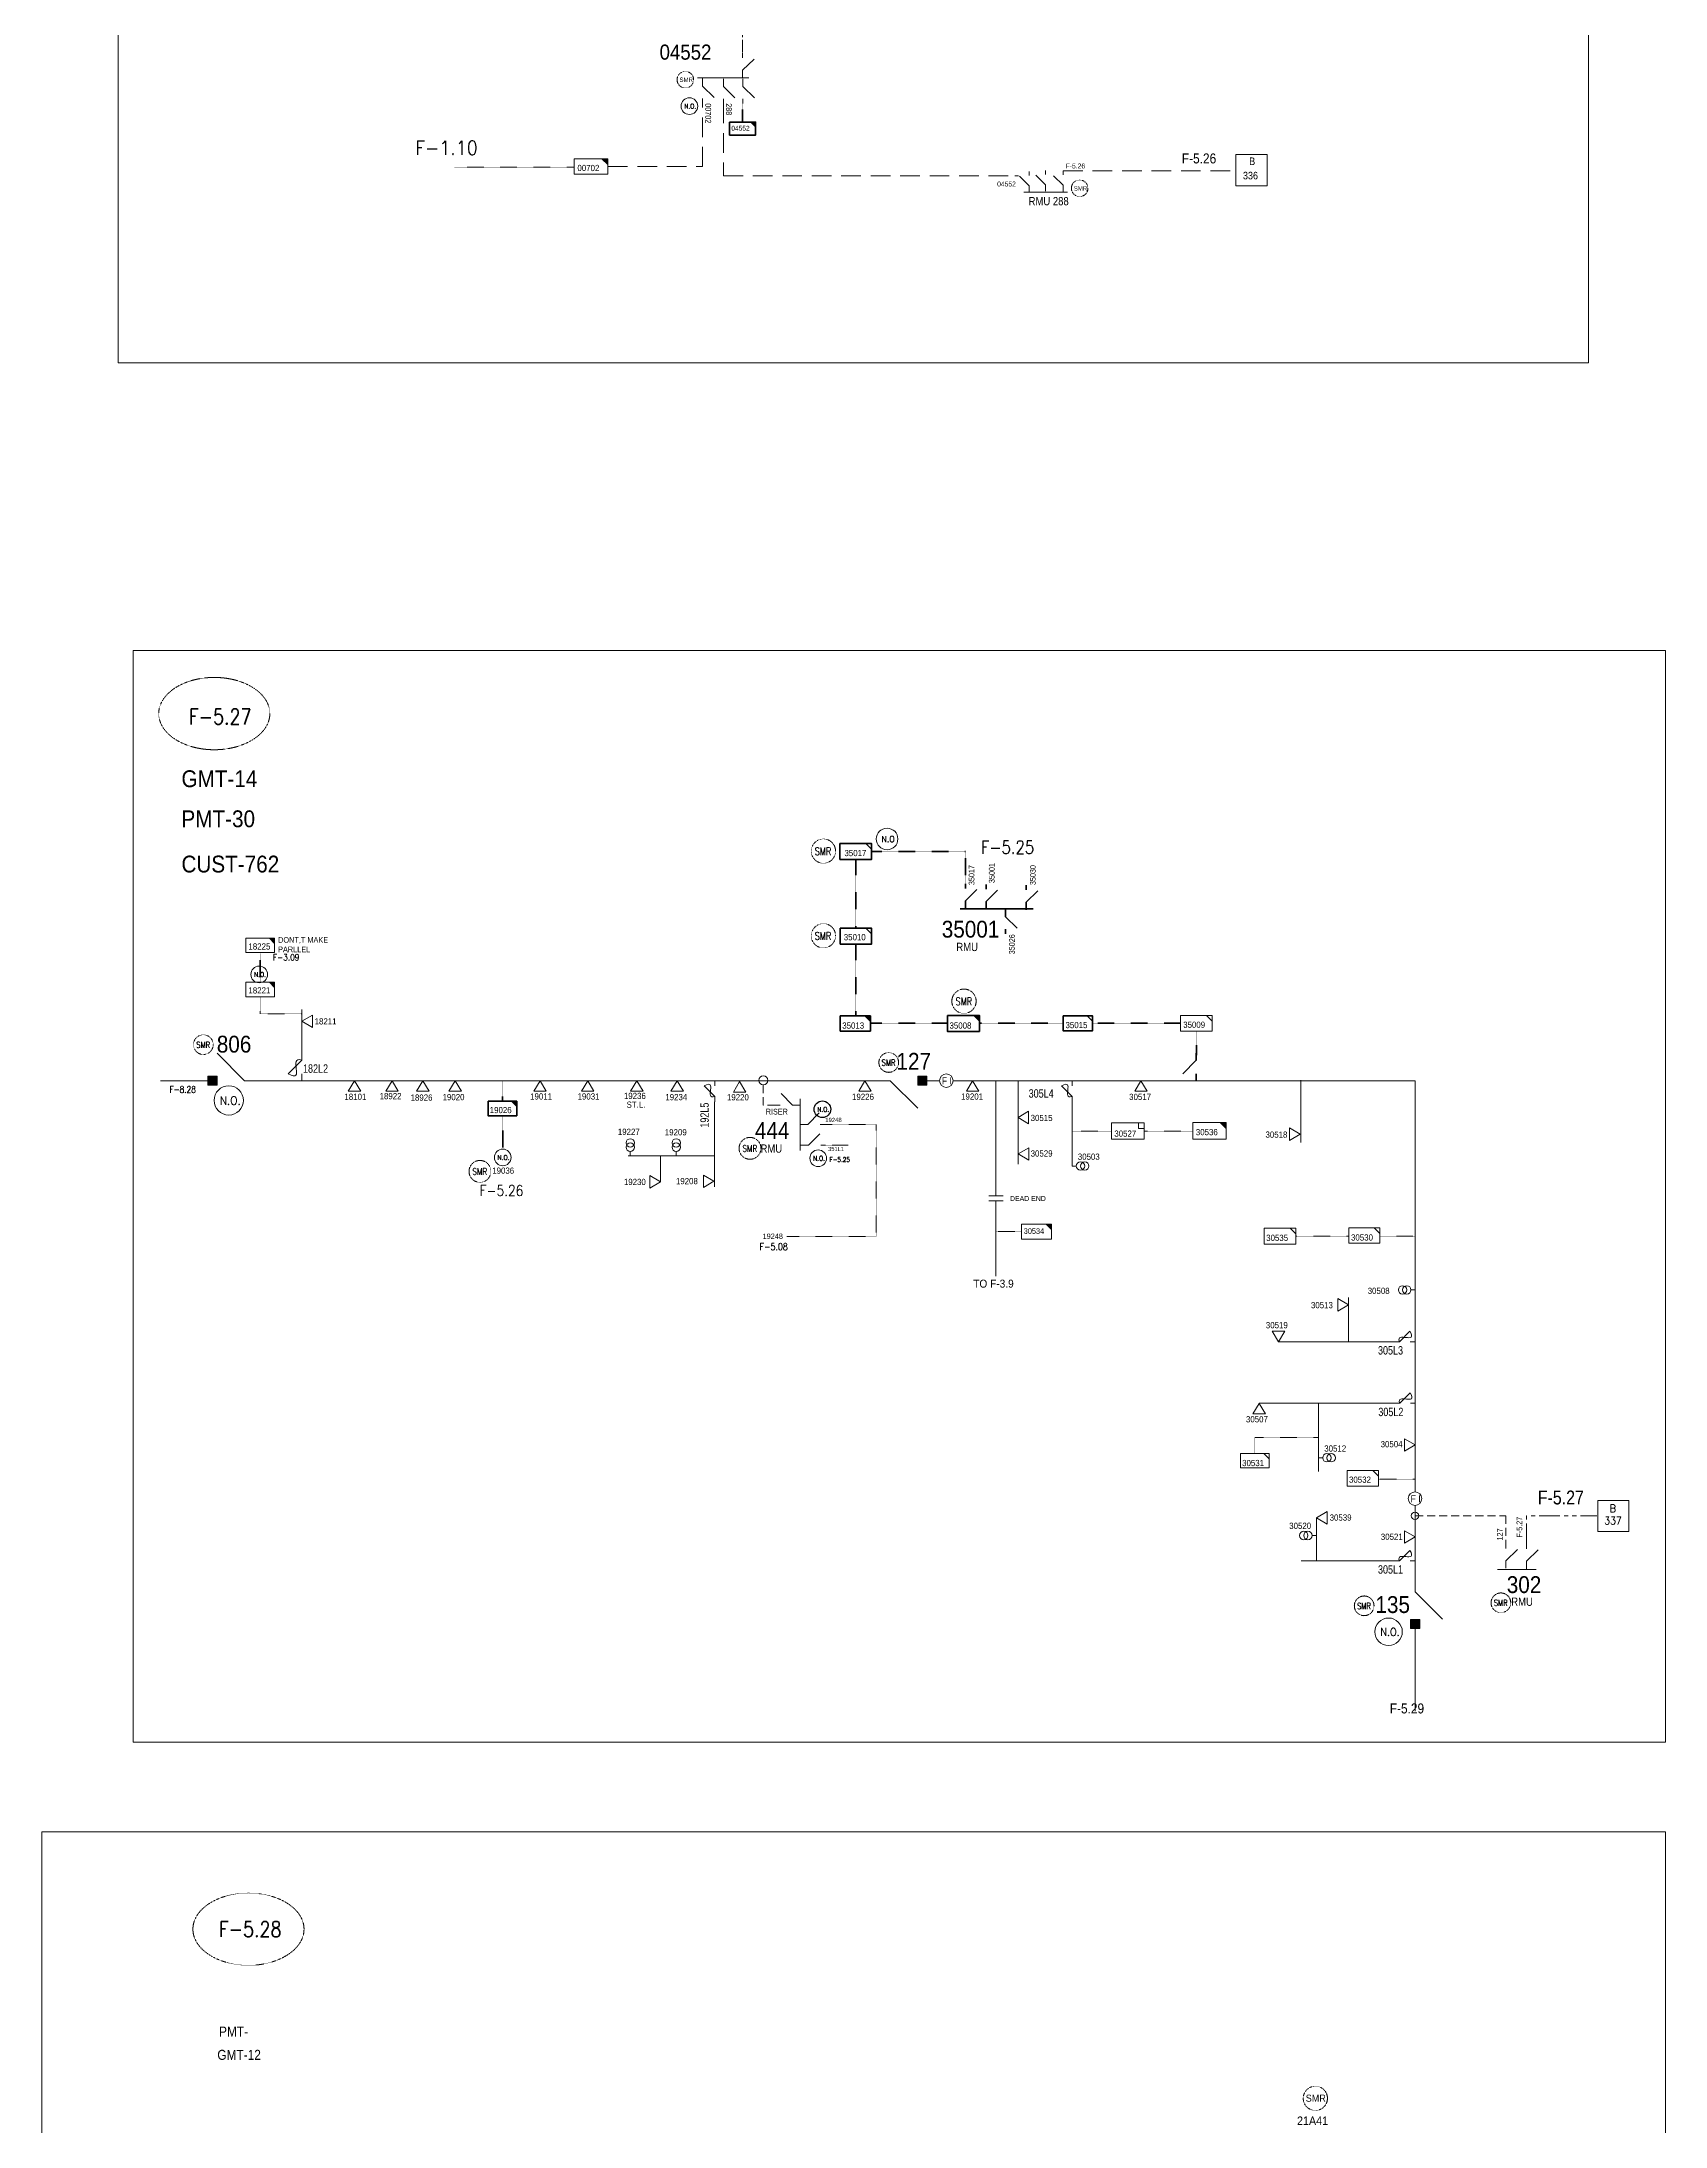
# Model space of a CAD drawing. Header units: metres. Extents: x 65984 to 144644, y -19036 to 23726.
# Drawn here: x 103028 to 103993, y -4146 to -2907 of the extents above; entities that cross this region are included whole.
import ezdxf
from ezdxf.enums import TextEntityAlignment as Align

# ---------------------------------------------------------------- set-up
doc = ezdxf.new("R2010")
doc.units = ezdxf.units.M
doc.header["$MEASUREMENT"] = 0
for name, pattern in [('( Center )', [2, 1.25, -0.25, 0.25, -0.25]), ('( Phantom )', [2.5, 1.25, -0.25, 0.25, -0.25, 0.25, -0.25]), ('DGN Style 3', [0.013877, 0, -0.013877]), ('HIDDEN2', [2381.25, 1587.5, -793.75])]:
    doc.linetypes.add(name, pattern=pattern)
doc.layers.get('0').update_dxf_attribs({"color": 95, "lineweight": 40})
for name, color, linetype, lineweight in [('ABS', 7, 'Continuous', 40), ('ABS NUMBER', 112, 'Continuous', 30), ('d_eos', 111, 'Continuous', 40), ('d_eos no', 121, 'Continuous', 40), ('d_fco', 5, 'Continuous', 40), ('d_fco text', 95, 'Continuous', 40), ('d_oh branch', 94, 'Continuous', 40), ('d_switch', 95, 'Continuous', 40), ('d_tf', 1, 'Continuous', 40), ('d_tf no', 6, 'Continuous', 40), ('d_tf_200', 1, 'Continuous', 40), ('d_ug cable', 95, 'Continuous', 40), ('d_ug main line', 95, 'Continuous', 40), ('EARTH FAULT INDICATOR', 95, 'Continuous', 40), ('FDR  1  05', 172, 'Continuous', 40), ('FDR  1  16', 234, 'Continuous', 40), ('fedr no', 95, 'Continuous', 40), ('GRID STATION  04', 7, 'Continuous', 40), ('GRID STATION 01', 7, 'Continuous', 40), ('Level 37', 7, 'Continuous', 0), ('O H MAIN FEEDER', 4, 'Continuous', 100), ('SW N O', 114, 'Continuous', 30)]:
    doc.layers.add(name, color=color, linetype=linetype, lineweight=lineweight)
doc.styles.add('NASKHF', font='naskhf.shx', dxfattribs={"height": 8})
doc.styles.add('Style-Andalus', font='andlso.ttf')
doc.styles.add('Style-Arial', font='arial.ttf')
doc.styles.add('Style-ENGINEERING', font='ENGINEERING.shx')
doc.styles.add('Style-msdefault', font='msdefault.shx')
doc.styles.add('Style-STANDARD', font='STANDARD.shx')

# ---------------------------------------------------------------- blocks, each defined once
blk = doc.blocks.new('TFU_84')
at = {"layer": 'd_tf_200', "color": 13, "linetype": 'Continuous', "lineweight": 13}
blk.add_line((0, 10), (0, 0), dxfattribs=at)
for centre in [(0, 30), (0, 20)]:
    blk.add_circle(centre, 10, dxfattribs=at)
blk = doc.blocks.new('ABS2_1_1')
at = {"color": 0, "linetype": 'ByBlock', "lineweight": -2, "ltscale": 500}
for q in [(-29900, 43500), (0, 0)]:
    blk.add_line((0, 13600), q, dxfattribs=at)
at = {"color": 0, "linetype": 'ByBlock', "lineweight": -2, "ltscale": 500, "flags": 128}
for points in [[(5000, 43600), (-5000, 43600), (-5000, 53600), (5000, 53600)], [(3791, 49653), (3791, 49653), (3791, 49653)]]:
    blk.add_lwpolyline(points, close=True, dxfattribs=at)
at = {"color": 0, "linetype": 'ByBlock', "lineweight": -2, "ltscale": 500}
for points in [[(5000, 43600), (-5000, 43600), (5000, 53600), (-5000, 53600)], [(3791, 49653), (3791, 49653), (3791, 49653)]]:
    blk.add_solid(points, dxfattribs=at)
blk = doc.blocks.new('*U1004')
at = {"layer": 'd_fco', "color": 13, "linetype": 'Continuous', "lineweight": 13}
blk.add_line((-4.6, 4.2), (-10.1, 4.2), dxfattribs=at)
at = {"layer": 'd_fco', "color": 13, "linetype": 'Continuous', "lineweight": 13, "flags": 128}
blk.add_lwpolyline([(13, 4.2), (7.1, 4.2), (-4.4, -7.3)], dxfattribs=at)
at = {"layer": 'd_fco', "color": 13, "linetype": 'Continuous', "lineweight": 13}
blk.add_open_spline([(-4.4, -7.3), (-13, 7.7), (11.6, -7.7), (7.1, 4.2)], degree=3, dxfattribs=at)
blk = doc.blocks.new('*U1005')
at = {"layer": 'SW N O', "color": 3, "lineweight": 13, "ltscale": 0.426762}
blk.add_circle((0, 0), 16.8, dxfattribs=at)
at = {"layer": 'SW N O', "color": 3, "lineweight": 13, "style": 'Style-STANDARD'}
blk.add_text('N.O.', height=9.6, dxfattribs=at).set_placement((1.7, -0.2), align=Align.MIDDLE_CENTER)
blk = doc.blocks.new('TF_8')
at = {"color": 0, "linetype": 'ByBlock', "lineweight": -2}
blk.add_line((6.3, 4.95), (9.9, 1.35), dxfattribs=at)
blk.add_3dface([(-10.1, 4.95), (9.9, 4.95), (9.9, -5.05), (-10.1, -5.05)], dxfattribs=at)
blk = doc.blocks.new('*U1006')
at = {"layer": 'EARTH FAULT INDICATOR', "color": 2, "linetype": 'Continuous', "lineweight": 13}
blk.add_circle((0, 0.1), 4, dxfattribs=at)
at = {"layer": 'EARTH FAULT INDICATOR', "color": 2, "lineweight": 13, "style": 'Style-Andalus', "width": 0.9}
blk.add_text('F I', height=4.23, dxfattribs=at).set_placement((-2.6, 2.1), align=Align.TOP_LEFT)
blk = doc.blocks.new('TF3')
at = {"color": 0, "linetype": 'ByBlock', "lineweight": -2}
for p, q in [((11.3, 9), (18.3, 9)), ((18.3, 9), (18.3, 2))]:
    blk.add_line(p, q, dxfattribs=at)
at = {"color": 0, "linetype": 'ByBlock', "lineweight": -2, "flags": 128}
blk.add_lwpolyline([(18.3, 2), (11.3, 2), (11.3, 9)], dxfattribs=at)
at = {"color": 0, "linetype": 'ByBlock', "lineweight": -2}
blk.add_3dface([(-21.7, 9), (18.3, 9), (18.3, -11), (-21.7, -11)], dxfattribs=at)
blk = doc.blocks.new('*U1007')
at = {"layer": 'd_fco', "linetype": 'Continuous', "lineweight": 13}
blk.add_line((4, -4.2), (4, -8.1), dxfattribs=at)
at = {"layer": 'd_fco', "linetype": 'Continuous', "lineweight": 13, "flags": 128}
blk.add_lwpolyline([(4, 8.1), (4, 3.9), (-4, -4.1)], dxfattribs=at)
blk = doc.blocks.new('exist.us-1000kva')
at = {"color": 0, "linetype": 'ByBlock', "lineweight": -2, "flags": 128}
blk.add_lwpolyline([(40, 12.9), (32.8, 20), (40, 20)], close=True, dxfattribs=at)
at = {"color": 0, "linetype": 'ByBlock', "lineweight": -2, "extrusion": (0, 0, -1)}
blk.add_solid([(-40, 12.9), (-32.8, 20), (-40, 20)], dxfattribs=at)
at = {"color": 0, "linetype": 'ByBlock', "lineweight": -2, "xscale": 2, "yscale": 2}
blk.add_blockref('TF_8', (20.2, 10.1), dxfattribs=at)
blk = doc.blocks.new('*U1008')
at = {"layer": 'SW N O', "color": 3, "lineweight": 13, "ltscale": 0.426762}
blk.add_circle((0, 0), 16.8, dxfattribs=at)
at = {"layer": 'SW N O', "color": 3, "lineweight": 13, "style": 'Style-STANDARD'}
blk.add_text('N.O.', height=9.6, dxfattribs=at).set_placement((1.7, -0.2), align=Align.MIDDLE_CENTER)
blk = doc.blocks.new('*U1009')
at = {"layer": 'SW N O', "color": 3, "lineweight": 13, "ltscale": 0.426762}
blk.add_circle((0, 0), 16.8, dxfattribs=at)
at = {"layer": 'SW N O', "color": 3, "lineweight": 13, "style": 'Style-STANDARD'}
blk.add_text('N.O.', height=9.6, dxfattribs=at).set_placement((1.7, -0.2), align=Align.MIDDLE_CENTER)
blk = doc.blocks.new('*U893')
at = {"layer": 'SW N O', "color": 3, "lineweight": 13}
blk.add_circle((0, 0), 16.8, dxfattribs=at)
at = {"layer": 'SW N O', "color": 3, "lineweight": 13, "style": 'Style-STANDARD'}
blk.add_text('N.O.', height=9.6, dxfattribs=at).set_placement((1.7, -0.2), align=Align.MIDDLE_CENTER)
blk = doc.blocks.new('*U1349')
at = {"layer": 'd_fco', "color": 13, "linetype": 'Continuous', "lineweight": 100}
blk.add_line((4, -4.2), (4, -8.1), dxfattribs=at)
at = {"layer": 'd_fco', "color": 13, "linetype": 'Continuous', "lineweight": 100, "flags": 128}
blk.add_lwpolyline([(4, 8.1), (4, 3.9), (-4, -4.1)], dxfattribs=at)
blk = doc.blocks.new('*U965')
at = {"layer": 'SW N O', "color": 3, "ltscale": 0.426762}
blk.add_circle((0, 0), 16.8, dxfattribs=at)
at = {"layer": 'SW N O', "color": 3, "style": 'Style-STANDARD'}
blk.add_text('N.O.', height=9.6, dxfattribs=at).set_placement((1.7, -0.2), align=Align.MIDDLE_CENTER)
blk = doc.blocks.new('TRA1_712')
at = {"layer": 'd_tf', "color": 13, "linetype": 'Continuous', "lineweight": 13, "ltscale": 0.00019715, "extrusion": (0, 0, -1), "flags": 128}
blk.add_lwpolyline([(-10, -17), (0, 0), (10, -17)], close=True, dxfattribs=at)
blk = doc.blocks.new('TRA1_711')
at = {"layer": 'd_tf', "color": 13, "linetype": 'Continuous', "lineweight": 13, "ltscale": 0.00019715, "xscale": 1.000046566207833, "yscale": 1.000046566207833, "zscale": 1.000046566207833, "rotation": 180}
blk.add_blockref('TRA1_712', (0, 0), dxfattribs=at)
blk = doc.blocks.new('TRA1_714')
at = {"layer": 'd_tf', "color": 11, "linetype": 'Continuous', "lineweight": 13, "ltscale": 0.00019715, "flags": 128}
blk.add_lwpolyline([(10, -17), (0, 0), (-10, -17)], close=True, dxfattribs=at)
blk = doc.blocks.new('TRA1_713')
at = {"layer": 'd_tf', "color": 11, "linetype": 'Continuous', "lineweight": 13, "ltscale": 0.00019715, "xscale": 1.000046566207833, "yscale": 1.000046566207833, "zscale": 1.000046566207833, "rotation": 180}
blk.add_blockref('TRA1_714', (0, 0), dxfattribs=at)
blk = doc.blocks.new('*U2429')
at = {"layer": 'FDR  1  05', "color": 13, "linetype": 'Continuous', "lineweight": 13, "flags": 128}
blk.add_lwpolyline([(20, 10), (20, 2.8), (12.8, 10)], close=True, dxfattribs=at)
at = {"layer": 'FDR  1  05', "color": 13, "linetype": 'Continuous', "lineweight": 13, "xscale": 2, "yscale": 2, "zscale": 0.9196281145423708, "rotation": 359.9999999999999}
blk.add_blockref('TF_8', (0.2, 0.1), dxfattribs=at)
blk = doc.blocks.new('TRA1_716')
at = {"layer": 'd_tf', "color": 13, "linetype": 'Continuous', "lineweight": 13, "ltscale": 0.00019707, "flags": 128}
blk.add_lwpolyline([(10, -17), (0, 0), (-10, -17)], close=True, dxfattribs=at)
blk = doc.blocks.new('TRA1_715')
at = {"layer": 'd_tf', "color": 13, "linetype": 'Continuous', "lineweight": 13, "ltscale": 0.00019707, "xscale": 1.000046566207834, "yscale": 1.000046566207834, "zscale": 1.000046566207834, "rotation": 180}
blk.add_blockref('TRA1_716', (0, 0), dxfattribs=at)
blk = doc.blocks.new('TRA1_718')
at = {"layer": 'd_tf', "color": 13, "linetype": 'Continuous', "lineweight": 13, "ltscale": 0.000215867, "extrusion": (0, 0, -1), "flags": 128}
blk.add_lwpolyline([(-10, -17), (0, 0), (10, -17)], close=True, dxfattribs=at)
blk = doc.blocks.new('TRA1_717')
at = {"layer": 'd_tf', "color": 13, "linetype": 'Continuous', "lineweight": 13, "ltscale": 0.000215867, "xscale": 1.000046566207833, "yscale": 1.000046566207833, "zscale": 1.000046566207833, "rotation": 180}
blk.add_blockref('TRA1_718', (0, 0), dxfattribs=at)
blk = doc.blocks.new('TRA1_720')
at = {"layer": 'd_tf', "color": 13, "linetype": 'Continuous', "lineweight": 13, "ltscale": 0.000236361, "flags": 128}
blk.add_lwpolyline([(10, -17), (0, 0), (-10, -17)], close=True, dxfattribs=at)
blk = doc.blocks.new('TRA1_719')
at = {"layer": 'd_tf', "color": 13, "linetype": 'Continuous', "lineweight": 13, "ltscale": 0.000236361, "xscale": 1.000046566207833, "yscale": 1.000046566207833, "zscale": 1.000046566207833, "rotation": 180}
blk.add_blockref('TRA1_720', (0, 0), dxfattribs=at)
blk = doc.blocks.new('*U1430')
at = {"layer": 'SW N O', "color": 3, "lineweight": 13}
blk.add_circle((0, 0), 16.8, dxfattribs=at)
at = {"layer": 'SW N O', "color": 3, "lineweight": 13, "style": 'Style-STANDARD'}
blk.add_text('N.O', height=9.6, dxfattribs=at).set_placement((1.7, -0.2), align=Align.MIDDLE_CENTER)

msp = doc.modelspace()

# ---------------------------------------------------------------- linework, layer by layer
at = {"layer": 'd_eos', "color": 2, "linetype": 'Continuous', "lineweight": 13, "ltscale": 0.625574}
for p, q in [((103444.6, -2916.8), (103444.6, -2914.1)), ((103444.6, -2924.1), (103451.5, -2917.5)), ((103417.8, -2928.7), (103448.4, -2928.7)), ((103420.8, -2929), (103420.8, -2933.6)), ((103420.8, -2933.6), (103427.7, -2940.3)), ((103433.2, -2929.3), (103433.2, -2933.9)), ((103433.2, -2933.9), (103440, -2940.6)), ((103444.6, -2928.7), (103444.6, -2924.1)), ((103444.7, -2929.3), (103444.7, -2933.9)), ((103444.7, -2933.9), (103451.6, -2940.6)), ((103467, -3539.1), (103464.2, -3539.1)), ((103474.3, -3539.1), (103467.6, -3532.2)), ((103478.8, -3539.1), (103474.3, -3539.1)), ((103478.8, -3565.9), (103478.8, -3535.3)), ((103478.8, -3550.6), (103483.4, -3550.6)), ((103483.4, -3550.6), (103490.1, -3543.7)), ((103490.7, -3550.6), (103493.5, -3550.6)), ((103479.2, -3562.9), (103483.8, -3562.9)), ((103483.8, -3562.9), (103490.4, -3556)), ((103491.1, -3562.9), (103493.8, -3562.9)), ((103897.9, -3802.4), (103897.9, -3799.6)), ((103910.2, -3802.7), (103910.2, -3799.9)), ((103897.9, -3809.7), (103904.8, -3803)), ((103897.9, -3814.2), (103897.9, -3809.7)), ((103910.2, -3810), (103917.1, -3803.3)), ((103910.2, -3814.5), (103910.2, -3810)), ((103916, -3814.9), (103893, -3814.9))]:
    msp.add_line(p, q, dxfattribs=at)
at = {"layer": 'd_eos', "color": 7, "linetype": 'Continuous', "lineweight": 13, "ltscale": 0.625574}
for p, q in [((103420.8, -2940.9), (103420.8, -2943.7)), ((103433.2, -2941.2), (103433.2, -2944)), ((103444.7, -2941.2), (103444.7, -2944))]:
    msp.add_line(p, q, dxfattribs=at)
at = {"layer": 'd_eos', "color": 2, "linetype": 'Continuous', "lineweight": 13, "ltscale": 0.562046}
for p, q in [((103614.8, -2986.7), (103614.8, -2984.3)), ((103624.5, -2986.1), (103624.5, -2983.8)), ((103635, -2986.4), (103635, -2984)), ((103614.8, -2992.8), (103609, -2987.2)), ((103637.5, -2996.7), (103611.6, -2996.7)), ((103614.8, -2996.7), (103614.8, -2992.8)), ((103624.5, -2992.3), (103618.7, -2986.6)), ((103624.5, -2996.1), (103624.5, -2992.3)), ((103635, -2992.5), (103629.2, -2986.9)), ((103635, -2996.4), (103635, -2992.5))]:
    msp.add_line(p, q, dxfattribs=at)
at = {"layer": 'd_eos', "color": 2, "linetype": 'Continuous', "lineweight": 13, "ltscale": 0.54966}
msp.add_line((103608.5, -2987), (103606.3, -2987), dxfattribs=at)
at = {"layer": 'd_eos', "color": 7, "linetype": 'Continuous', "lineweight": 211, "ltscale": 0.625574}
for p, q in [((103576.9, -3410.3), (103576.9, -3407.6)), ((103576.9, -3417.6), (103583.8, -3411)), ((103576.9, -3422.2), (103576.9, -3417.6)), ((103589.2, -3410.7), (103589.2, -3407.9)), ((103589.2, -3418), (103596.1, -3411.3)), ((103589.2, -3422.5), (103589.2, -3418)), ((103613, -3411.1), (103613, -3408.3)), ((103613, -3418.4), (103619.9, -3411.7)), ((103573.9, -3422.5), (103617.1, -3422.5)), ((103600.7, -3422.5), (103600.7, -3427.1)), ((103600.7, -3427.1), (103607.6, -3433.8)), ((103613, -3422.9), (103613, -3418.4)), ((103600.7, -3434.4), (103600.7, -3437.2))]:
    msp.add_line(p, q, dxfattribs=at)
at = {"layer": 'd_oh branch', "color": 13, "linetype": 'Continuous', "lineweight": 13}
for p, q in [((103182.8, -3509.8), (103182.8, -3482.3)), ((103595.1, -3592.9), (103595.1, -3524.5)), ((103608.3, -3524.6), (103608.3, -3574.1)), ((103640.3, -3524.5), (103640.3, -3525)), ((103776.1, -3524.2), (103776.1, -3561.2)), ((103428, -3537), (103428, -3587.6)), ((103640.3, -3537.1), (103640.3, -3575.2)), ((103376.7, -3569.1), (103428, -3569.1)), ((103395.8, -3584.6), (103395.8, -3569.1)), ((103599.3, -3592.9), (103590.8, -3592.9)), ((103804.4, -3679.6), (103804.4, -3653.4)), ((103831.5, -3679.6), (103762.9, -3679.6)), ((103844.1, -3679.6), (103842.2, -3679.6)), ((103833.7, -3716.1), (103751.4, -3716.1)), ((103786.6, -3756.6), (103786.6, -3716.1)), ((103785.5, -3784.2), (103785.5, -3809.8)), ((103831.6, -3809.8), (103776.3, -3809.8))]:
    msp.add_line(p, q, dxfattribs=at)
at = {"layer": 'd_oh branch', "color": 5, "linetype": 'Continuous', "lineweight": 13, "flags": 128}
for points in [[(103599.4, -3595.8), (103590.9, -3595.8)], [(103595, -3640.7), (103595, -3595.7)]]:
    msp.add_lwpolyline(points, dxfattribs=at)
at = {"layer": 'd_ug cable', "color": 135, "linetype": 'DGN Style 3', "lineweight": 100}
msp.add_line((103444.6, -2943.7), (103444.6, -2955), dxfattribs=at)
at = {"layer": 'd_ug cable', "color": 6, "linetype": 'DGN Style 3', "lineweight": 13}
msp.add_line((103273.4, -2981.7), (103344.6, -2981.7), dxfattribs=at)
at = {"layer": 'd_ug cable', "color": 13, "linetype": 'DGN Style 3', "lineweight": 100}
for p, q in [((103301.9, -3536.8), (103301.9, -3524.4)), ((103302.2, -3545.3), (103302.2, -3564.3))]:
    msp.add_line(p, q, dxfattribs=at)
at = {"layer": 'd_ug cable', "color": 13, "linetype": 'DGN Style 3', "lineweight": 13}
for p, q in [((103663.8, -3554.4), (103640.3, -3554.4)), ((103683.2, -3554.4), (103712.1, -3554.4)), ((103804.8, -3616.8), (103773.2, -3616.8)), ((103844.1, -3616.8), (103823.3, -3616.8))]:
    msp.add_line(p, q, dxfattribs=at)
at = {"layer": 'd_ug cable', "color": 231, "linetype": 'DGN Style 3', "lineweight": 13}
msp.add_line((103493.8, -3562.9), (103507.3, -3562.9), dxfattribs=at)
at = {"layer": 'd_ug cable', "color": 5, "linetype": 'DGN Style 3', "lineweight": 13}
msp.add_line((103610.5, -3614.2), (103595, -3614.2), dxfattribs=at)
at = {"layer": 'd_ug cable', "color": 13, "linetype": 'DGN Style 3', "lineweight": 100, "flags": 128}
for points in [[(103511.9, -3434), (103511.9, -3393)], [(103521.2, -3388.4), (103576.9, -3388.4), (103576.9, -3407.6)], [(103511.9, -3486.1), (103511.9, -3443.2)], [(103566.3, -3490.4), (103520.5, -3490.4)], [(103634.9, -3490.4), (103585.4, -3490.4)], [(103714.2, -3509.3), (103714.2, -3495.2)]]:
    msp.add_lwpolyline(points, dxfattribs=at)
at = {"layer": 'd_ug cable', "color": 5, "linetype": 'DGN Style 3', "lineweight": 100, "flags": 128}
msp.add_lwpolyline([(103158.1, -3465.6), (103158.1, -3448.9)], dxfattribs=at)
at = {"layer": 'd_ug cable', "color": 13, "linetype": 'DGN Style 3', "lineweight": 13, "flags": 128}
for points in [[(103158, -3474.6), (103158, -3484.8), (103182.8, -3484.8)], [(103714.2, -3509.3), (103714.2, -3495.2)], [(103493.5, -3550.6), (103523.9, -3550.6), (103523.9, -3617.1), (103470.9, -3617.1)], [(103786.6, -3736.4), (103748.8, -3736.4), (103748.8, -3746.1)], [(103844.2, -3761.3), (103822.2, -3761.3)]]:
    msp.add_lwpolyline(points, dxfattribs=at)
at = {"layer": 'd_ug cable', "color": 11, "linetype": 'DGN Style 3', "lineweight": 100, "flags": 128}
msp.add_lwpolyline([(103704.7, -3490.4), (103652.6, -3490.4)], dxfattribs=at)
at = {"layer": 'd_ug cable', "color": 13, "linetype": 'HIDDEN2', "lineweight": 13, "ltscale": 0.003}
for points in [[(103464.2, -3539.1), (103456.8, -3539.1), (103456.8, -3524.5)], [(103844.1, -3783), (103897.9, -3783), (103897.9, -3801)]]:
    msp.add_lwpolyline(points, dxfattribs=at)
at = {"layer": 'd_ug cable', "color": 2, "linetype": 'DGN Style 3', "lineweight": 13}
for centre, radius in [((103410.6, -2929.8), 4.92), ((103644.8, -2994.3), 4.92), ((103784.8, -4129.1), 7.2)]:
    msp.add_circle(centre, radius, dxfattribs=at)
at = {"layer": 'd_ug cable', "color": 1, "linetype": 'DGN Style 3', "lineweight": 13}
for centre, radius in [((103492.6, -3388.1), 7.22), ((103492.6, -3438.4), 7.22), ((103576.1, -3477.3), 7.22), ((103124.3, -3503.1), 5.85), ((103531.4, -3513.7), 5.85), ((103449, -3564.7), 6.5), ((103288.6, -3578.4), 6.5), ((103813.8, -3836.5), 5.85), ((103895, -3834.7), 5.85)]:
    msp.add_circle(centre, radius, dxfattribs=at)
at = {"layer": 'd_ug main line', "color": 135, "linetype": 'HIDDEN2', "lineweight": 13, "ltscale": 0.00735}
for points in [[(103364.6, -2981.4), (103420.8, -2981.4), (103420.8, -2943.7)], [(103433.2, -2944), (103433.2, -2987), (103606.3, -2987)], [(103635, -2983.9), (103737.5, -2983.9)]]:
    msp.add_lwpolyline(points, dxfattribs=at)
at = {"layer": 'd_ug main line', "color": 13, "linetype": '( Phantom )', "lineweight": 13, "ltscale": 9.8, "flags": 128}
msp.add_lwpolyline([(103910.2, -3799.9), (103910.2, -3783), (103952, -3783)], dxfattribs=at)
at = {"layer": 'FDR  1  16', "color": 135, "linetype": '( Center )', "lineweight": 13, "ltscale": 6, "flags": 128}
msp.add_lwpolyline([(103444.6, -2774.1), (103444.6, -2914.1)], dxfattribs=at)
at = {"layer": 'fedr no', "color": 82, "linetype": 'DGN Style 3', "lineweight": 13, "true_color": 0x1dc70e}
for centre in [(103130.8, -3306.4), (103151.1, -4028.6)]:
    msp.add_ellipse(centre, major_axis=(33, 0), ratio=0.651175, dxfattribs=at)
at = {"layer": 'GRID STATION  04', "color": 121, "linetype": 'Continuous', "lineweight": 13, "ltscale": 0.588932, "flags": 128}
msp.add_lwpolyline([(103971, -3792.4), (103952.6, -3792.4), (103952.6, -3774), (103971, -3774)], close=True, dxfattribs=at)
at = {"layer": 'GRID STATION 01', "color": 135, "lineweight": 13, "ltscale": 0.379284, "flags": 128}
msp.add_lwpolyline([(103756.2, -2992.9), (103756.2, -2974.2), (103737.5, -2974.2), (103737.5, -2992.9)], close=True, dxfattribs=at)
at = {"layer": 'O H MAIN FEEDER', "color": 17, "lineweight": 13, "ltscale": 30}
msp.add_line((103130.5, -3524.5), (103098.9, -3524.5), dxfattribs=at)
at = {"layer": 'O H MAIN FEEDER', "color": 13, "lineweight": 13, "ltscale": 0.000258801}
for p, q in [((103526.2, -3524.5), (103156.2, -3524.5)), ((103561.6, -3524.5), (103554.1, -3524.5)), ((103844.1, -3524.5), (103569.6, -3524.5))]:
    msp.add_line(p, q, dxfattribs=at)
at = {"layer": 'O H MAIN FEEDER', "color": 13, "lineweight": 13, "ltscale": 0.488306}
for p, q in [((103844.1, -3768.8), (103844.1, -3524.5)), ((103844.1, -3823.5), (103844.1, -3776.8))]:
    msp.add_line(p, q, dxfattribs=at)
at = {"layer": 'O H MAIN FEEDER', "color": 174, "lineweight": 13, "ltscale": 0.488306}
msp.add_line((103844.1, -3899), (103844.1, -3848.7), dxfattribs=at)
at = {"layer": 'O H MAIN FEEDER', "color": 140, "linetype": 'Continuous', "lineweight": 13, "flags": 128}
for points in [[(103073.7, -2460.8), (103947.1, -2460.8), (103947.1, -3098.1), (103073.7, -3098.1)], [(103082.7, -3269), (103992.7, -3269), (103992.7, -3917.5), (103082.7, -3917.5)], [(103028.3, -3970.8), (103992.7, -3970.8), (103992.7, -4626.1), (103028.3, -4626.1)]]:
    msp.add_lwpolyline(points, close=True, dxfattribs=at)
at = {"layer": 'O H MAIN FEEDER', "color": 13, "lineweight": 13, "ltscale": 0.488306}
for centre, radius in [((103456.9, -3524.3), 2.66), ((103844, -3783), 2.21)]:
    msp.add_circle(centre, radius, dxfattribs=at)

# ---------------------------------------------------------------- block references
at = {"layer": 'ABS', "color": 2, "linetype": 'Continuous', "lineweight": 13, "ltscale": 0.812883, "xscale": 0.0005446322480400586, "zscale": 0.000360672857092237}
for p, yscale, rotation in [((103156.2, -3524.5), -0.000544632248040059, 270.0000071993246), ((103524.9, -3524.5), -0.000544632248040059, 90.0000071991901), ((103844.1, -3820.8), 0.0005446322480400586, 179.9999928008099)]:
    msp.add_blockref('ABS2_1_1', p, dxfattribs=dict(at, yscale=yscale, rotation=rotation))
at = {"layer": 'd_fco', "color": 13, "linetype": 'Continuous', "lineweight": 13, "extrusion": (0, 0, -1), "xscale": 0.7, "yscale": 0.7, "zscale": 0.7, "rotation": 90.00000000060014}
msp.add_blockref('*U1004', (-103179.8, -3517.3), dxfattribs=at)
at = {"layer": 'd_fco', "linetype": 'Continuous', "lineweight": 13}
msp.add_blockref('*U1007', (103710.1, -3516.3), dxfattribs=at)
at = {"layer": 'd_fco', "color": 13, "linetype": 'Continuous', "lineweight": 100}
msp.add_blockref('*U1349', (103710.1, -3516.3), dxfattribs=at)
at = {"layer": 'd_fco', "color": 13, "linetype": 'Continuous', "lineweight": 13, "xscale": 0.5414525797074481, "yscale": 0.5414525797074481, "zscale": 0.5414525797074481}
for p, rotation in [((103425.8, -3530), 269.9644578622517), ((103638, -3530), 269.9644578622517), ((103838.6, -3677.3), 179.9644578622516), ((103838.8, -3713.9), 179.9644578622516), ((103838.6, -3807.5), 179.9644578622516)]:
    msp.add_blockref('*U1004', p, dxfattribs=dict(at, rotation=rotation))
at = {"layer": 'd_tf', "color": 13, "linetype": 'Continuous', "lineweight": 13, "ltscale": 0.000236361, "xscale": 0.37, "yscale": 0.37, "zscale": 0.37}
for p, rotation in [((103182.8, -3489.2), 269.9999999999999), ((103236.4, -3524.5), 180), ((103254.7, -3524.5), 180)]:
    msp.add_blockref('TRA1_719', p, dxfattribs=dict(at, rotation=rotation))
at = {"layer": 'd_tf', "color": 13, "linetype": 'Continuous', "lineweight": 13, "ltscale": 0.000236361, "extrusion": (0, 0, -1), "xscale": 0.37, "yscale": 0.37, "zscale": 0.37, "rotation": 180}
msp.add_blockref('TRA1_719', (-103214.1, -3524.5), dxfattribs=at)
at = {"layer": 'd_tf', "color": 13, "linetype": 'Continuous', "lineweight": 13, "ltscale": 0.000215867, "extrusion": (0, 0, -1), "xscale": 0.37, "yscale": 0.37, "zscale": 0.37, "rotation": 179.9999999999999}
for p in [(-103273.9, -3524.5), (-103324.3, -3524.5), (-103352.6, -3524.5)]:
    msp.add_blockref('TRA1_717', p, dxfattribs=at)
at = {"layer": 'd_tf', "color": 13, "linetype": 'Continuous', "lineweight": 13, "ltscale": 0.00019715, "extrusion": (0, 0, -1), "xscale": 0.37, "yscale": 0.37, "zscale": 0.37}
for p, rotation in [((-103381.8, -3524.5), 180), ((-103405.7, -3524.5), 180), ((-103442.8, -3525), 180), ((-103775.7, -3556.3), 269.9999999998566), ((-103804.4, -3657.7), 269.9999999999999), ((-103844, -3740.9), 269.9999999999999), ((-103844, -3795.6), 269.9999999999999)]:
    msp.add_blockref('TRA1_711', p, dxfattribs=dict(at, rotation=rotation))
at = {"layer": 'd_tf', "color": 13, "linetype": 'Continuous', "lineweight": 13, "ltscale": 0.00019715, "xscale": 0.37, "yscale": 0.37, "zscale": 0.37}
for p, rotation in [((103517.3, -3524.5), 180), ((103581.2, -3524.5), 180), ((103681.2, -3524.5), 180.0000000000001), ((103608.2, -3546.4), 269.9999999999999), ((103608.3, -3568), 269.9999999999999), ((103762.9, -3679.6), 359.9999999999999), ((103751.4, -3716.2), 179.9999999999999)]:
    msp.add_blockref('TRA1_711', p, dxfattribs=dict(at, rotation=rotation))
at = {"layer": 'd_tf', "color": 13, "linetype": 'Continuous', "lineweight": 13, "ltscale": 0.00019707, "xscale": 0.37, "yscale": 0.37, "zscale": 0.37, "rotation": 89.99999999999997}
for p in [(103395.8, -3584.6), (103427.6, -3584.3)]:
    msp.add_blockref('TRA1_715', p, dxfattribs=at)
at = {"layer": 'd_tf', "color": 11, "linetype": 'Continuous', "lineweight": 13, "ltscale": 0.00019715, "xscale": 0.37, "yscale": 0.37, "zscale": 0.37, "rotation": 269.9999999999999}
msp.add_blockref('TRA1_713', (103785.5, -3784.2), dxfattribs=at)
at = {"layer": 'd_tf_200', "color": 13, "linetype": 'Continuous', "lineweight": 13, "xscale": 0.25, "yscale": 0.25, "zscale": 0.25}
for p, rotation in [((103377.9, -3569), 359.9999999999999), ((103405.2, -3569), 359.9999999999999), ((103640.3, -3575.2), 269.9999999999998), ((103785.4, -3794.7), 89.9999999999999)]:
    msp.add_blockref('TFU_84', p, dxfattribs=dict(at, rotation=rotation))
at = {"layer": 'd_tf_200', "color": 13, "linetype": 'Continuous', "lineweight": 13, "extrusion": (0, 0, -1), "xscale": 0.25, "yscale": 0.25, "zscale": 0.25}
for p, rotation in [((-103844.1, -3648.8), 269.9999999999998), ((-103786.7, -3748.5), 89.9999999999999)]:
    msp.add_blockref('TFU_84', p, dxfattribs=dict(at, rotation=rotation))
at = {"layer": 'EARTH FAULT INDICATOR', "color": 2, "linetype": 'Continuous', "lineweight": 13}
for p in [(103565.6, -3524.6), (103844, -3772.9)]:
    msp.add_blockref('*U1006', p, dxfattribs=at)
at = {"layer": 'FDR  1  05', "color": 2, "linetype": 'Continuous', "lineweight": 40, "rotation": 359.9999999999999}
for name, p, xscale, yscale, zscale in [('exist.us-1000kva', (103436.9, -2962.7), 0.3840860399909141, 0.3840860399909141, 0.3840860399909141), ('TF_8', (103511.9, -3388.3), 0.9379141208764231, 0.9379141208764231, 0.4267622666565712), ('TF_8', (103512, -3438.6), 0.9351177447833947, 0.9351177447833947, 0.4267622666565712), ('exist.us-1000kva', (103566.3, -3495.2), 0.4740309334009019, 0.4740309334009019, 0.4267622666565712)]:
    msp.add_blockref(name, p, dxfattribs=dict(at, xscale=xscale, yscale=yscale, zscale=zscale))
at = {"layer": 'FDR  1  05', "color": 6, "linetype": 'Continuous', "lineweight": 13, "xscale": 0.5, "yscale": 0.45, "zscale": 0.4267622666565712}
msp.add_blockref('exist.us-1000kva', (103344.6, -2985.9), dxfattribs=at)
at = {"layer": 'FDR  1  05', "color": 5, "linetype": 'Continuous', "lineweight": 13, "rotation": 359.9999999999999}
for p, xscale, yscale, zscale in [((103149.5, -3448.4), 0.4267622666565712, 0.4267622666565712, 0.4267622666565712), ((103610.3, -3618.7), 0.4443300523143904, 0.4443300523143904, 0.3840860399909141)]:
    msp.add_blockref('exist.us-1000kva', p, dxfattribs=dict(at, xscale=xscale, yscale=yscale, zscale=zscale))
at = {"layer": 'FDR  1  05', "color": 13, "linetype": 'Continuous', "lineweight": 13, "rotation": 359.9999999999999}
for name, p, xscale, yscale, zscale in [('exist.us-1000kva', (103149.5, -3474.6), 0.4267622666565712, 0.4267622666565712, 0.4267622666565712), ('TF_8', (103714.2, -3490.4), 0.9466329219772023, 0.9466329219772023, 0.4267622666565712), ('TF3', (103674.3, -3553.9), 0.4844893845717407, 0.4844893845717407, 0.1300771388769227), ('exist.us-1000kva', (103712.1, -3559.3), 0.4937000581271004, 0.4937000581271004, 0.4267622666565712), ('TF_8', (103763.9, -3616.8), 0.9472066521444371, 0.9472066521444371, 0.4267622666565712), ('TF_8', (103814, -3616.5), 0.9153118529563935, 0.9153118529563935, 0.4267622666565712), ('TF_8', (103748.9, -3750.3), 0.8535245333131425, 0.8535245333131425, 0.4267622666565712)]:
    msp.add_blockref(name, p, dxfattribs=dict(at, xscale=xscale, yscale=yscale, zscale=zscale))
at = {"layer": 'FDR  1  05', "color": 13, "linetype": 'Continuous', "lineweight": 40, "zscale": 0.4267622666565712, "rotation": 359.9999999999999}
for name, p, xscale, yscale in [('exist.us-1000kva', (103502.6, -3495), 0.4473497461054407, 0.4473497461054407), ('TF_8', (103643.8, -3490.4), 0.8770306770779912, 0.8770306770779912), ('exist.us-1000kva', (103293.4, -3545.3), 0.4267622666565712, 0.4267622666565712)]:
    msp.add_blockref(name, p, dxfattribs=dict(at, xscale=xscale, yscale=yscale))
at = {"layer": 'FDR  1  05', "color": 13, "linetype": 'Continuous', "lineweight": 13, "xscale": 0.4640596126934837, "yscale": 0.4640596126934837, "zscale": 0.4640596126934837}
msp.add_blockref('*U2429', (103813, -3760.7), dxfattribs=at)
at = {"layer": 'SW N O', "color": 3, "lineweight": 13}
for name, p, xscale, yscale, zscale in [('*U893', (103413, -2945.5), 0.2950694635422144, 0.2950694635422144, 0.2950694635422144), ('*U1430', (103530.4, -3380.9), 0.3827334542630244, 0.3827334542630244, 0.3827334542630244), ('*U1008', (103157.5, -3461.4), 0.2950694635422144, 0.2950694635422144, 0.2950694635422144), ('*U1009', (103139.4, -3536.2), 0.5179533914437223, 0.5179533914437223, 0.5179533914437223), ('*U1008', (103302.1, -3570.1), 0.2950694635422144, 0.2950694635422144, 0.2950694635422144), ('*U1008', (103489.5, -3570.6), 0.2950694635422144, 0.2950694635422144, 0.2950694635422144), ('*U1005', (103828.3, -3851.9), 0.4854971403934116, 0.4854971403934116, 0.4854971403934116)]:
    msp.add_blockref(name, p, dxfattribs=dict(at, xscale=xscale, yscale=yscale, zscale=zscale))
at = {"layer": 'SW N O', "color": 3, "xscale": 0.2950694635422144, "yscale": 0.2950694635422144, "zscale": 0.2950694635422144}
msp.add_blockref('*U965', (103492, -3541.5), dxfattribs=at)

# ---------------------------------------------------------------- texts
at = {"layer": 'ABS NUMBER', "color": 7, "lineweight": 13, "style": 'Style-Arial', "width": 0.88}
for s, p in [('GMT-14', (103111.3, -3350.1)), ('PMT-30', (103111.3, -3373.9)), ('CUST-762', (103111.3, -3400.8))]:
    msp.add_text(s, height=10, dxfattribs=at).set_placement(p)
at = {"layer": 'ABS NUMBER', "color": 2, "lineweight": 13, "style": 'Style-Arial', "width": 0.88}
msp.add_text('806', height=10, dxfattribs=at).set_placement((103152.8, -3497.8), align=Align.TOP_RIGHT)
msp.add_text('127', height=10, dxfattribs=at).set_placement((103556.5, -3518), align=Align.RIGHT)
at = {"layer": 'ABS NUMBER', "color": 2, "lineweight": 13, "insert": (103841, -3840.9), "char_height": 10, "attachment_point": 9, "style": 'NASKHF'}
msp.add_mtext('\\fArial|b0|i0|c178178|p39;\\H1x;\\W0.88;135\\P', dxfattribs=at)
at = {"layer": 'd_eos no', "color": 2, "linetype": 'Continuous', "lineweight": 140, "style": 'Style-Arial', "width": 0.88}
msp.add_text('04552', height=9, dxfattribs=at).set_placement((103395.3, -2908.9), align=Align.TOP_LEFT)
at = {"layer": 'd_eos no', "color": 7, "linetype": 'Continuous', "lineweight": 140, "style": 'Style-Arial', "width": 0.88}
msp.add_text('35001', height=10, dxfattribs=at).set_placement((103562.9, -3429.5), align=Align.TOP_LEFT)
at = {"layer": 'd_eos no', "color": 2, "linetype": 'Continuous', "lineweight": 13, "style": 'Style-Arial', "width": 0.88}
msp.add_text('444', height=10, dxfattribs=at).set_placement((103451.9, -3549.1), align=Align.TOP_LEFT)
msp.add_text('302', height=10, dxfattribs=at).set_placement((103898.5, -3828.9))
at = {"layer": 'd_fco text', "color": 13, "linetype": 'Continuous', "lineweight": 13, "style": 'Style-msdefault', "width": 0.8}
msp.add_text('182L2', height=5, dxfattribs=at).set_placement((103183.5, -3519.8))
at = {"layer": 'd_fco text', "color": 11, "linetype": 'Continuous', "lineweight": 13, "style": 'Style-msdefault', "width": 0.8}
for s, p in [('305L4', (103614.5, -3529.6)), ('305L3', (103822, -3682.2)), ('305L2', (103822.2, -3718.8)), ('305L1', (103822, -3812.4))]:
    msp.add_text(s, height=5, dxfattribs=at).set_placement(p, align=Align.TOP_LEFT)
msp.add_text('192L5', height=5, rotation=90, dxfattribs=at).set_placement((103419.5, -3552.4), align=Align.TOP_LEFT)
at = {"layer": 'd_switch', "color": 135, "linetype": 'Continuous', "lineweight": 13, "style": 'Style-ENGINEERING', "width": 0.857143}
for s, p in [('00702', (103425.9, -2943.8)), ('288', (103438.2, -2943.8))]:
    msp.add_text(s, height=3.43, rotation=270, dxfattribs=at).set_placement(p, align=Align.TOP_LEFT)
at = {"layer": 'd_switch', "color": 135, "linetype": 'Continuous', "lineweight": 13, "style": 'Style-msdefault', "width": 0.857143}
msp.add_text('F-5.26', height=2.92, dxfattribs=at).set_placement((103636.5, -2979.6), align=Align.TOP_LEFT)
at = {"layer": 'd_switch', "color": 7, "linetype": 'Continuous', "lineweight": 13, "style": 'Style-msdefault', "width": 0.857143}
msp.add_text('04552', height=2.92, dxfattribs=at).set_placement((103595.8, -2990.3), align=Align.TOP_LEFT)
at = {"layer": 'd_switch', "color": 7, "linetype": 'Continuous', "lineweight": 30, "style": 'Style-ENGINEERING', "width": 0.857143}
for s, p in [('35017', (103582.3, -3408.3)), ('35001', (103594.3, -3407.1)), ('35030', (103618.7, -3408.3)), ('35026', (103606.3, -3449.4))]:
    msp.add_text(s, height=3.43, rotation=90.0004, dxfattribs=at).set_placement(p)
at = {"layer": 'd_switch', "color": 7, "linetype": 'Continuous', "lineweight": 13, "style": 'Style-ENGINEERING', "width": 0.857143}
msp.add_text('RISER', height=3.43, rotation=0.0004, dxfattribs=at).set_placement((103458.4, -3544.6))
at = {"layer": 'd_switch', "color": 7, "linetype": 'Continuous', "lineweight": 13, "ltscale": 0.829962, "style": 'Style-ENGINEERING', "width": 0.857143}
msp.add_text('19248', height=2.56, rotation=0.0004, dxfattribs=at).set_placement((103493.7, -3549.1))
at = {"layer": 'd_switch', "color": 7, "linetype": 'Continuous', "lineweight": 13, "ltscale": 0.813931, "style": 'Style-ENGINEERING', "width": 0.857143}
msp.add_text('351L1', height=2.47, rotation=0.0004, dxfattribs=at).set_placement((103495.4, -3566.3))
at = {"layer": 'd_switch', "color": 7, "linetype": 'Continuous', "lineweight": 13, "ltscale": 0.960019, "style": 'Style-ENGINEERING', "width": 0.857143}
msp.add_text('19248', height=3.16, rotation=0.0004, dxfattribs=at).set_placement((103456.5, -3618.5))
at = {"layer": 'd_switch', "color": 231, "linetype": 'Continuous', "lineweight": 13, "style": 'Style-msdefault', "width": 0.857143}
msp.add_text('F-5.27', height=8.27, dxfattribs=at).set_placement((103916.9, -3768), align=Align.TOP_LEFT)
at = {"layer": 'd_switch', "color": 13, "linetype": 'Continuous', "lineweight": 13, "style": 'Style-ENGINEERING', "width": 0.857143}
for s, p in [('F-5.27', (103904.3, -3783.6)), ('127', (103892.7, -3790.5))]:
    msp.add_text(s, height=3.43, rotation=90.0007, dxfattribs=at).set_placement(p, align=Align.TOP_RIGHT)
at = {"layer": 'd_tf no', "color": 1, "linetype": 'Continuous', "lineweight": 40, "style": 'Style-msdefault', "width": 0.945946}
for height, p in [(2.62, (103407.1, -2928.5)), (2.62, (103641.3, -2993.1)), (4.24, (103779.1, -4126.9))]:
    msp.add_text('SMR', height=height, dxfattribs=at).set_placement(p, align=Align.TOP_LEFT)
at = {"layer": 'd_tf no', "color": 2, "linetype": 'Continuous', "lineweight": 40, "style": 'Style-msdefault', "width": 0.945946}
for s, height, p in [('04552', 2.85, (103437.9, -2957.2)), ('35017', 3.7, (103505.1, -3387.4)), ('35010', 3.7, (103504.7, -3437.4)), ('35008', 3.7, (103567.5, -3489.9)), ('19036', 3.7, (103295.9, -3576.1))]:
    msp.add_text(s, height=height, dxfattribs=at).set_placement(p, align=Align.TOP_LEFT)
at = {"layer": 'd_tf no', "color": 6, "linetype": 'Continuous', "lineweight": 13, "style": 'Style-msdefault', "width": 0.945946}
msp.add_text('00702', height=3.7, dxfattribs=at).set_placement((103346.5, -2980.4), align=Align.TOP_LEFT)
at = {"layer": 'd_tf no', "color": 5, "linetype": 'Continuous', "lineweight": 13, "style": 'Style-msdefault', "width": 0.945946}
for s, height, p in [('18225', 3.7, (103151.1, -3442.9)), ('30534', 3.33, (103611.6, -3612.2))]:
    msp.add_text(s, height=height, dxfattribs=at).set_placement(p, align=Align.TOP_LEFT)
at = {"layer": 'd_tf no', "color": 13, "linetype": 'Continuous', "lineweight": 13, "style": 'Style-msdefault', "width": 0.945946}
for s, p in [('18221', (103151.1, -3469)), ('18211', (103190.4, -3487.4)), ('35009', (103706.3, -3489.4)), ('18101', (103208.1, -3532.2)), ('18922', (103229, -3531.8)), ('18926', (103247.4, -3532.7)), ('19020', (103266.4, -3532.4)), ('19011', (103318.4, -3532)), ('19031', (103346.6, -3532)), ('19236', (103374.1, -3531.7)), ('ST.L.', (103375.7, -3536.9)), ('19234', (103398.7, -3532.4)), ('19220', (103435.3, -3532.5)), ('19226', (103509.6, -3532.2)), ('19201', (103574.4, -3532.1)), ('19227', (103370.5, -3553)), ('19209', (103398.4, -3553.3)), ('30515', (103615.7, -3544.8)), ('30527', (103665.4, -3554.1)), ('30536', (103713.8, -3553.2)), ('30529', (103615.7, -3565.9)), ('30503', (103643.7, -3567.8)), ('19230', (103374.1, -3582.8)), ('19208', (103405, -3582.3)), ('30535', (103755.6, -3616)), ('30530', (103806, -3615.8)), ('30508', (103815.9, -3647.5)), ('30513', (103782.2, -3656)), ('30507', (103743.6, -3723.8)), ('30531', (103741.3, -3749.8)), ('30512', (103790.1, -3741.2)), ('30532', (103804.8, -3759.7))]:
    msp.add_text(s, height=3.7, dxfattribs=at).set_placement(p, align=Align.TOP_LEFT)
at = {"layer": 'd_tf no', "color": 13, "linetype": 'Continuous', "lineweight": 40, "style": 'Style-msdefault', "width": 0.945946}
for s, p in [('35013', (103503.8, -3489.9)), ('35015', (103636.4, -3489.6)), ('19026', (103294.4, -3540.1))]:
    msp.add_text(s, height=3.7, dxfattribs=at).set_placement(p, align=Align.TOP_LEFT)
at = {"layer": 'd_tf no', "color": 13, "linetype": 'Continuous', "lineweight": 13, "style": 'Style-msdefault', "width": 0.945946}
for s, p in [('30517', (103674.2, -3536)), ('30519', (103755.4, -3671.6))]:
    msp.add_text(s, height=3.7, dxfattribs=at).set_placement(p)
msp.add_text('30518', height=3.7, dxfattribs=at).set_placement((103768.2, -3558.4), align=Align.RIGHT)
at = {"layer": 'd_tf no', "color": 3, "linetype": 'Continuous', "lineweight": 13, "style": 'Style-msdefault', "width": 0.945946}
msp.add_text('DEAD END', height=3, dxfattribs=at).set_placement((103603.4, -3593), align=Align.TOP_LEFT)
at = {"layer": 'd_tf no', "color": 55, "linetype": 'Continuous', "lineweight": 13, "style": 'Style-msdefault', "width": 0.945946}
msp.add_text('TO F-3.9', height=4.75, dxfattribs=at).set_placement((103581.6, -3642.7), align=Align.TOP_LEFT)
at = {"layer": 'd_tf no', "color": 13, "linetype": 'Continuous', "lineweight": 13, "style": 'Style-msdefault', "width": 0.945946}
for s, p in [('30504', (103836.6, -3738.6)), ('30520', (103782.3, -3787.1)), ('30521', (103836.7, -3793.6))]:
    msp.add_text(s, height=3.7, dxfattribs=at).set_placement(p, align=Align.TOP_RIGHT)
at = {"layer": 'd_tf no', "color": 11, "linetype": 'Continuous', "lineweight": 13, "style": 'Style-msdefault', "width": 0.945946}
msp.add_text('30539', height=3.7, dxfattribs=at).set_placement((103793.3, -3782.2), align=Align.TOP_LEFT)
at = {"layer": 'd_tf no', "color": 2, "lineweight": 13, "style": 'Style-msdefault', "width": 0.945946}
msp.add_text('21A41', height=5.05, dxfattribs=at).set_placement((103773.9, -4139.9), align=Align.TOP_LEFT)
at = {"layer": 'fedr no', "color": 6, "linetype": 'Continuous', "lineweight": 13, "style": 'Style-STANDARD', "width": 0.909091}
for s, p in [('F-5.27', (103134.3, -3308.2)), ('F-5.28', (103152.1, -4028.6))]:
    msp.add_text(s, height=9.19, dxfattribs=at).set_placement(p, align=Align.MIDDLE_CENTER)
at = {"layer": 'fedr no', "color": 55, "linetype": 'Continuous', "lineweight": 13, "style": 'Style-STANDARD', "width": 0.909091}
for s, height, p in [('F-5.25', 7.79, (103602, -3385.8)), ('F-5.25', 2.72, (103502.3, -3571.4)), ('F-5.26', 6.41, (103301.4, -3589.8)), ('F-5.08', 4.13, (103463.1, -3623.2))]:
    msp.add_text(s, height=height, dxfattribs=at).set_placement(p, align=Align.MIDDLE_CENTER)
at = {"layer": 'fedr no', "color": 2, "linetype": 'Continuous', "lineweight": 13, "style": 'Style-STANDARD', "width": 0.909091}
for s, p in [('F-3.09', (103173.5, -3451.2)), ('F-8.28', (103112, -3529.7))]:
    msp.add_text(s, height=3.87, dxfattribs=at).set_placement(p, align=Align.MIDDLE_CENTER)
at = {"layer": 'fedr no', "color": 55, "linetype": 'Continuous', "lineweight": 13, "insert": (103268.7, -2970.3), "char_height": 8.33, "attachment_point": 5, "style": 'Style-STANDARD'}
msp.add_mtext('F-1.10', dxfattribs=at)
at = {"layer": 'GRID STATION  04', "color": 121, "linetype": 'Continuous', "lineweight": 13, "style": 'Style-STANDARD'}
for s, p in [('B', (103961.5, -3778.6)), ('337', (103961.6, -3785.9))]:
    msp.add_text(s, height=4.41, dxfattribs=at).set_placement(p, align=Align.MIDDLE_CENTER)
at = {"layer": 'GRID STATION 01', "linetype": 'Continuous', "lineweight": 13, "style": 'Style-msdefault', "width": 0.888889}
for s, p in [('F-5.26', (103705.5, -2973.6)), ('PMT-', (103133.6, -4086.5)), ('GMT-12', (103132.6, -4100.3))]:
    msp.add_text(s, height=5.94, dxfattribs=at).set_placement(p, align=Align.TOP_LEFT)
at = {"layer": 'GRID STATION 01', "color": 135, "linetype": 'Continuous', "lineweight": 13, "style": 'Style-msdefault', "width": 0.888889}
for s, p in [('336', (103741.8, -2984.5)), ('B', (103745.5, -2976))]:
    msp.add_text(s, height=4.5, dxfattribs=at).set_placement(p, align=Align.TOP_LEFT)
at = {"layer": 'GRID STATION 01', "color": 2, "linetype": 'Continuous', "lineweight": 0, "style": 'Style-msdefault', "width": 0.888889}
msp.add_text('F-5.29', height=5.94, dxfattribs=at).set_placement((103829, -3894.5), align=Align.TOP_LEFT)
at = {"layer": 'GRID STATION 01', "color": 1, "linetype": 'Continuous', "lineweight": 13, "insert": (103168.7, -3439.2), "char_height": 3.365, "attachment_point": 1, "style": 'NASKHF'}
msp.add_mtext('\\Fmsdefault;\\H1x;\\W0.888889;DONT,T MAKE\\PPARLLEL', dxfattribs=at)
at = {"layer": 'Level 37', "color": 2, "linetype": 'Continuous', "lineweight": 13, "style": 'Style-msdefault', "width": 0.86}
msp.add_text('RMU 288', height=4.9, rotation=359.9996, dxfattribs=at).set_placement((103638.3, -3004.4), align=Align.RIGHT)
at = {"layer": 'Level 37', "color": 2, "linetype": 'Continuous', "lineweight": 13, "style": 'Style-STANDARD', "width": 0.854701}
for p in [(103492.4, -3388.2), (103492.4, -3438.5), (103576, -3477.4)]:
    msp.add_text('SMR', height=4.49, dxfattribs=at).set_placement(p, align=Align.MIDDLE_CENTER)
at = {"layer": 'Level 37', "color": 7, "linetype": 'Continuous', "lineweight": 100, "style": 'Style-msdefault', "width": 0.86}
msp.add_text('RMU', height=4.9, rotation=0.0004, dxfattribs=at).set_placement((103584.4, -3442.6), align=Align.TOP_RIGHT)
at = {"layer": 'Level 37', "color": 2, "linetype": 'Continuous', "lineweight": 13, "ltscale": 0.81, "style": 'Style-STANDARD', "width": 0.854701}
for p in [(103124.2, -3503.2), (103531.3, -3513.8), (103813.7, -3836.6), (103894.9, -3834.7)]:
    msp.add_text('SMR', height=3.64, dxfattribs=at).set_placement(p, align=Align.MIDDLE_CENTER)
at = {"layer": 'Level 37', "color": 2, "linetype": 'Continuous', "lineweight": 13, "ltscale": 0.9, "style": 'Style-STANDARD', "width": 0.854701}
for p in [(103448.9, -3564.8), (103288.5, -3578.5)]:
    msp.add_text('SMR', height=4.04, dxfattribs=at).set_placement(p, align=Align.MIDDLE_CENTER)
at = {"layer": 'Level 37', "color": 2, "linetype": 'Continuous', "lineweight": 13, "style": 'Style-msdefault', "width": 0.86}
for p in [(103468.1, -3562.4), (103914, -3831.6)]:
    msp.add_text('RMU', height=4.9, rotation=0.0004, dxfattribs=at).set_placement(p, align=Align.TOP_RIGHT)

doc.saveas('drawing.dxf')
